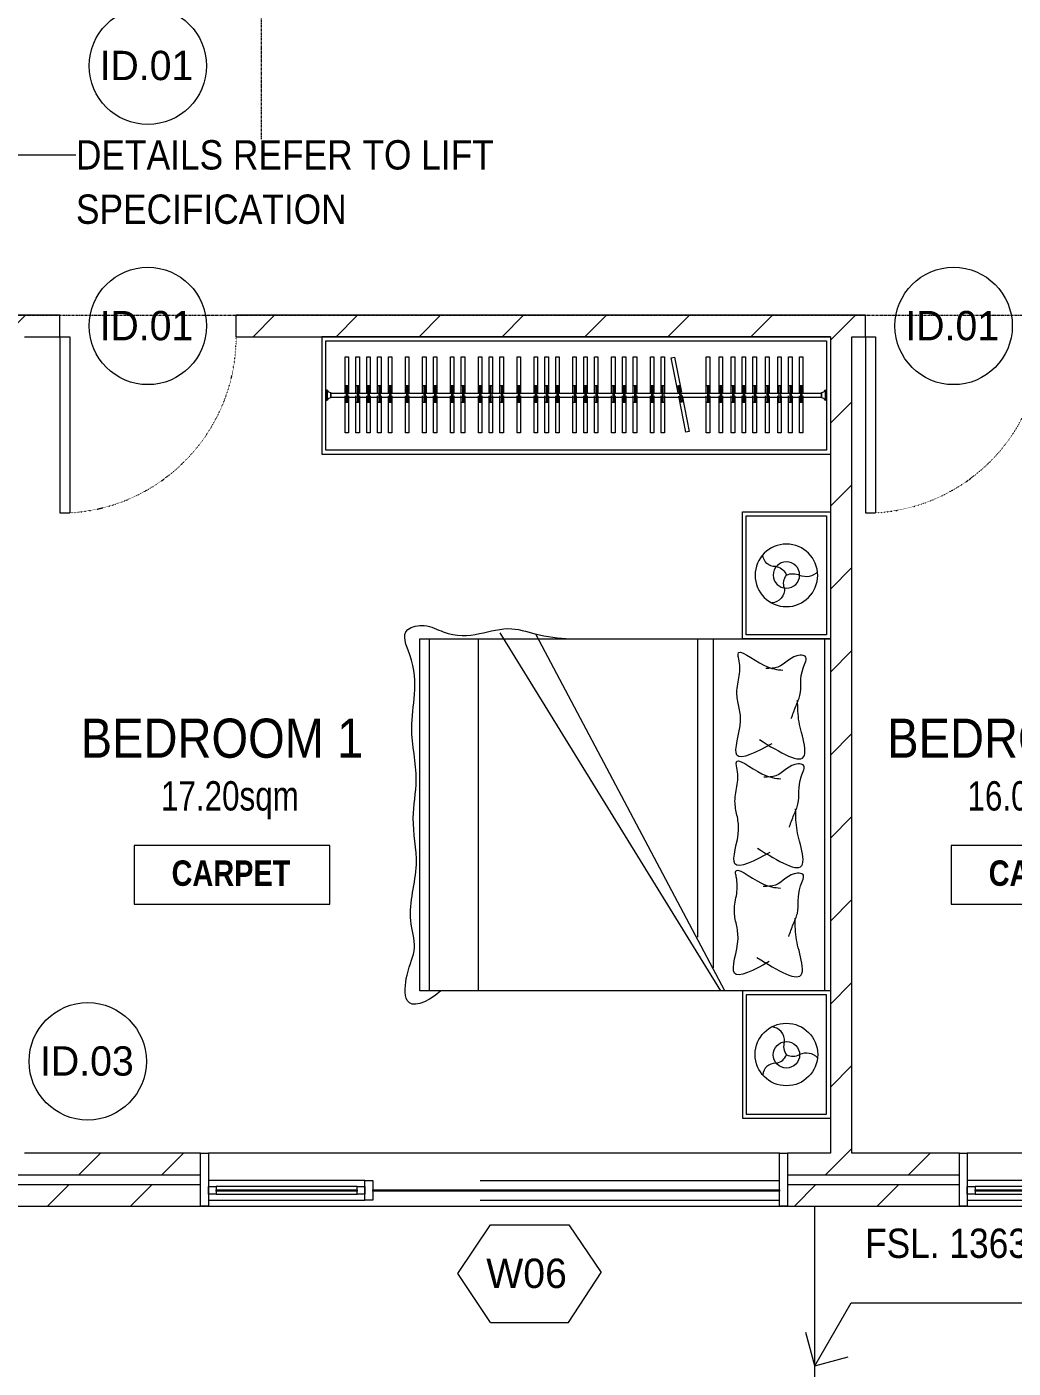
# Model space of a CAD drawing. Header units: millimetres. Extents: x -3370 to 37592, y -25802 to 13127.
# Drawn here: x 21755 to 26798, y -6121 to 738 of the extents above; entities that cross this region are included whole.
import ezdxf

# ---------------------------------------------------------------- set-up
doc = ezdxf.new("R2010")
doc.units = ezdxf.units.MM
doc.linetypes.add('Grid Line', pattern=[22.225, 12.7, -3.175, 3.175, -3.175])
doc.linetypes.add('T-swing', pattern=[1.2, 0, -0.6, 0, -0.6])
for name, color, linetype, lineweight in [('A-ANNO-NOTE', 131, 'Continuous', 9), ('A-AREA-IDEN', 2, 'Continuous', 25), ('A-DOOR', 31, 'Continuous', 9), ('A-DOOR-IDEN', 31, 'Continuous', 9), ('A-GLAZ', 151, 'Continuous', 9), ('A-GLAZ-IDEN', 152, 'Continuous', 9), ('A-WALL', 113, 'Continuous', 18), ('A-WALL-PATT', 111, 'Continuous', 18), ('C-BLDG-PADS', 91, 'Continuous', 9), ('G-ANNO-DIMS', 111, 'Continuous', 9), ('G-ANNO-TEXT', 231, 'Continuous', 9), ('LG Furniture_dwg _2_', 8, 'Continuous', 9), ('S-GRID', 1, 'Continuous', 9), ('图层 01', 7, 'Continuous', 9)]:
    doc.layers.add(name, color=color, linetype=linetype, lineweight=lineweight)
doc.styles.add('Avenir', font='', dxfattribs={"width": 0.9, "height": 150})
doc.styles.add('Avenir Heavy', font='', dxfattribs={"width": 0.9, "height": 200})
doc.styles.add('Avenir Light', font='', dxfattribs={"height": 150})
doc.styles.add('Avenir Medium', font='', dxfattribs={"width": 0.8, "height": 150})
doc.styles.add('Avenir_B_2', font='', dxfattribs={"width": 0.85, "height": 130})
doc.styles.get('Avenir').set_extended_font_data('Avenir')
doc.styles.get('Avenir Heavy').set_extended_font_data('Avenir Heavy')
doc.styles.get('Avenir Light').set_extended_font_data('Avenir Light')
doc.styles.get('Avenir Medium').set_extended_font_data('Avenir Medium')
doc.styles.get('Avenir_B_2').set_extended_font_data('Avenir', bold=True)
pattern_1 = [(45, (0, 0), (-212.132, 212.132), [])]

# ---------------------------------------------------------------- blocks, each defined once
blk = doc.blocks.new('M_Single-Flush - 900 x 2400mm In-1960867-Lower Ground Floor')
at = {"layer": 'A-DOOR'}
for p, q in [((399, 55), (399, 955.2)), ((450, 955.2), (399, 955.2)), ((450, 55), (450, 955.2)), ((450, 55), (399, 55))]:
    blk.add_line(p, q, dxfattribs=at)
at = {"layer": 'A-DOOR', "linetype": 'T-swing'}
blk.add_arc((450, 55), 901.7, 93.2424, 180, dxfattribs=at)
blk = doc.blocks.new('HRZT - WINDOW -   2 Pane - Casement 1 Opening _ 1 Fixed Multipane2 - 2000x3000-2161523-Lower Ground Floor')
at = {"layer": 'A-GLAZ'}
for p, q in [((-1957.2, 135), (-1917.2, 135)), ((1002.8, 135), (-1917.2, 135)), ((-1917.2, 135), (-1917.2, -135)), ((1002.8, -135), (1002.8, 135)), ((1002.8, 135), (1042.8, 135)), ((-1117.2, -5), (-1917.2, -5)), ((-1917.2, -35), (-1877.2, -35)), ((-1917.2, -75), (-1917.2, -35)), ((-1877.2, -35), (-1877.2, -75)), ((-1157.2, -35), (-1877.2, -35)), ((-1877.2, -52), (-1157.2, -52)), ((-1877.2, -58), (-1877.2, -52)), ((-1157.2, -58), (-1877.2, -58)), ((-1157.2, -35), (-1117.2, -35)), ((-1157.2, -75), (-1157.2, -35)), ((-1157.2, -52), (-1157.2, -58)), ((-1117.2, -5), (-1077.2, -5)), ((-1117.2, -105), (-1117.2, -5)), ((-1117.2, -35), (-1117.2, -75)), ((-1077.2, -5), (-1077.2, -105)), ((-1077.2, -52), (1002.8, -52)), ((-1077.2, -58), (-1077.2, -52)), ((1002.8, -58), (-1077.2, -58)), ((-527.2, -5), (1002.8, -5)), ((1002.8, -52), (1002.8, -58)), ((-1917.2, -135), (-1957.2, -135)), ((-1877.2, -75), (-1917.2, -75)), ((-1917.2, -105), (-1117.2, -105)), ((-1917.2, -135), (1002.8, -135)), ((-1877.2, -75), (-1157.2, -75)), ((-1117.2, -75), (-1157.2, -75)), ((-1077.2, -105), (-1117.2, -105)), ((-527.2, -105), (1002.8, -105)), ((1042.8, -135), (1002.8, -135))]:
    blk.add_line(p, q, dxfattribs=at)
blk = doc.blocks.new('LG Furniture_dwg _2__LG Furniture_dwg _2__LG Furniture_dwg_450X500床头几-1786687-Lower Ground Floor-2227235-Lower Ground Floor-2333691-Lower Ground Floor')
at = {"layer": '图层 01', "flags": 128}
blk.add_lwpolyline([(-250, 225), (-250, -225), (400, -225), (400, 225)], dxfattribs=at)
blk.add_lwpolyline([(380, 205), (-230, 205), (-230, -205), (380, -205)], close=True, dxfattribs=at)
at = {"layer": '图层 01'}
for centre, radius in [((75, 0), 160), ((76.6, 0), 67.5)]:
    blk.add_circle(centre, radius, dxfattribs=at)
for centre, radius, start, end in [((148.5, 101), 80.7, 134.00485, 204.49391), ((5.7, 32.1), 77.9, 335.65933, 27.05642), ((4.3, -80.4), 70.8, 85.57925, 175.67664), ((34.4, 55.5), 69.8, 249.34504, 307.23078), ((50.8, -65.3), 70.2, 14.31281, 68.45035), ((94.6, -54.1), 25, 358.47923, 14.31281), ((184.5, -56.5), 65, 178.47923, 265.45279)]:
    blk.add_arc(centre, radius, start, end, dxfattribs=at)
blk = doc.blocks.new('LG Furniture_dwg _2__LG Furniture_dwg _2__LG Furniture_dwg_450X500床头几-1786688-Lower Ground Floor-2227236-Lower Ground Floor-2333692-Lower Ground Floor')
at = {"layer": '图层 01', "flags": 128}
blk.add_lwpolyline([(-250, 225), (-250, -225), (400, -225), (400, 225)], dxfattribs=at)
blk.add_lwpolyline([(380, 205), (-230, 205), (-230, -205), (380, -205)], close=True, dxfattribs=at)
at = {"layer": '图层 01'}
for centre, radius in [((75, 0), 160), ((76.6, 0), 67.5)]:
    blk.add_circle(centre, radius, dxfattribs=at)
for centre, radius, start, end in [((148.5, 101), 80.7, 134.00485, 204.49391), ((5.7, 32.1), 77.9, 335.65933, 27.05642), ((4.3, -80.4), 70.8, 85.57925, 175.67664), ((34.4, 55.5), 69.8, 249.34504, 307.23078), ((50.8, -65.3), 70.2, 14.31281, 68.45035), ((94.6, -54.1), 25, 358.47923, 14.31281), ((184.5, -56.5), 65, 178.47923, 265.45279)]:
    blk.add_arc(centre, radius, start, end, dxfattribs=at)
blk = doc.blocks.new('LG Furniture_dwg _2__LG Furniture_dwg _2__LG Furniture_dwg_A$C57106521-V26-Lower Ground Floor-2227249-Lower Ground Floor-2333701-Lower Ground Floor')
at = {"layer": '图层 01'}
for p, q in [((30, 900), (30, -900)), ((540, -900), (1503.7, 921.2)), ((560, -900), (1689.2, 930.9)), ((600, 900), (600, -782.1)), ((680, 900), (680, -624.9)), ((1800, -900), (1800, 900)), ((2050, -900), (2050, 900))]:
    blk.add_line(p, q, dxfattribs=at)
at = {"layer": '图层 01', "flags": 128}
blk.add_lwpolyline([(0, -900), (2100, -900), (2100, 900), (0, 900)], dxfattribs=at)
at = {"layer": '图层 01'}
for points, knots in [([(1992.5, -900), (2071.4, -970.1), (2189, -999), (2167.2, -789.1), (2108.2, -681.5), (2173.3, -490.8), (2091, -271.6), (2149.7, -27.5), (2099.5, 200.2), (2173.3, 483.7), (2083, 701.2), (2208.7, 948), (2066.1, 979.4), (1864.2, 866.6), (1698.9, 991.2), (1474.2, 909.2), (1367.6, 903.2), (1308.1, 900)], [0, 0, 0, 0, 140.356688, 240.855445, 374.272085, 514.628774, 800.960617, 1037.309606, 1234.977718, 1501.883052, 1872.056655, 1990.732643, 2052.345442, 2125.407537, 2467.000811, 2608.004871, 2786.638856, 2786.638856, 2786.638856, 2786.638856]), ([(299.5, 364.2), (379.1, 321.4), (533.3, 238.3), (447.6, 453.1), (467.2, 552.7), (484.9, 630.6), (462.6, 712.1), (461.8, 774.5), (486.2, 868), (342.2, 749.7), (272, 742.9), (243.1, 740.1)], [0, 0, 0, 0, 197.98522, 383.798459, 461.536852, 537.063609, 629.138715, 719.341985, 744.183766, 895.041347, 1000.692483, 1000.692483, 1000.692483, 1000.692483]), ([(200, 492.8), (192.8, 513.7), (179.1, 553.1), (140, 637.1), (164.8, 714.3), (109.8, 812.1), (196.9, 824.1), (242.8, 748.8), (308.9, 748.7), (330.4, 748.6)], [0, 0, 0, 0, 70.314327, 132.712823, 281.06886, 345.030234, 373.143701, 508.899423, 574.349148, 574.349148, 574.349148, 574.349148]), ([(363.4, 385.2), (256.6, 319.5), (98.7, 222.2), (142.9, 404.5), (166.2, 492), (167.3, 549), (168.1, 586.7)], [0, 0, 0, 0, 257.192142, 380.388355, 440.188761, 557.045341, 557.045341, 557.045341, 557.045341]), ([(309.4, -191.3), (389, -234.1), (543.2, -317.2), (457.5, -102.4), (477.1, -2.8), (494.7, 75.2), (472.5, 156.6), (471.7, 219), (496.1, 312.5), (352.1, 194.3), (281.9, 187.5), (253, 184.6)], [0, 0, 0, 0, 197.98522, 383.798459, 461.536852, 537.063609, 629.138715, 719.341985, 744.183766, 895.041347, 1000.692483, 1000.692483, 1000.692483, 1000.692483]), ([(209.9, -62.7), (202.7, -41.8), (188.9, -2.4), (149.9, 81.6), (174.6, 158.8), (119.7, 256.6), (206.8, 268.6), (252.7, 193.3), (318.8, 193.2), (340.3, 193.1)], [0, 0, 0, 0, 70.314327, 132.712823, 281.06886, 345.030234, 373.143701, 508.899423, 574.349148, 574.349148, 574.349148, 574.349148]), ([(373.3, -170.3), (266.5, -236), (108.6, -333.2), (152.8, -151), (176.1, -63.5), (177.2, -6.5), (177.9, 31.3)], [0, 0, 0, 0, 257.192142, 380.388355, 440.188761, 557.045341, 557.045341, 557.045341, 557.045341]), ([(312.5, -750.2), (392.1, -793.1), (546.3, -876.1), (460.6, -661.4), (480.2, -561.7), (497.9, -483.8), (475.6, -402.3), (474.8, -340), (499.2, -246.5), (355.2, -364.7), (285, -371.5), (256.1, -374.3)], [0, 0, 0, 0, 197.98522, 383.798459, 461.536852, 537.063609, 629.138715, 719.341985, 744.183766, 895.041347, 1000.692483, 1000.692483, 1000.692483, 1000.692483]), ([(213, -621.7), (205.8, -600.8), (192.1, -561.4), (153, -477.4), (177.8, -400.1), (122.8, -302.4), (209.9, -290.4), (255.8, -365.6), (321.9, -365.8), (343.4, -365.9)], [0, 0, 0, 0, 70.314327, 132.712823, 281.06886, 345.030234, 373.143701, 508.899423, 574.349148, 574.349148, 574.349148, 574.349148]), ([(376.4, -729.3), (269.6, -795), (111.7, -892.2), (155.9, -709.9), (179.2, -622.5), (180.3, -565.5), (181, -527.7)], [0, 0, 0, 0, 257.192142, 380.388355, 440.188761, 557.045341, 557.045341, 557.045341, 557.045341])]:
    blk.add_open_spline(points, degree=3, knots=knots, dxfattribs=at)
at = {"rotation": 90}
blk.add_blockref('LG Furniture_dwg _2__LG Furniture_dwg _2__LG Furniture_dwg_450X500床头几-1786687-Lower Ground Floor-2227235-Lower Ground Floor-2333691-Lower Ground Floor', (225, 1150), dxfattribs=at)
at = {"extrusion": (0, 0, -1), "zscale": -1, "rotation": 270}
blk.add_blockref('LG Furniture_dwg _2__LG Furniture_dwg _2__LG Furniture_dwg_450X500床头几-1786688-Lower Ground Floor-2227236-Lower Ground Floor-2333692-Lower Ground Floor', (-225, -1150), dxfattribs=at)
blk = doc.blocks.new('LG Furniture_dwg _2__LG Furniture_dwg _2__LG Furniture_dwg_A$C24FE3AAA-1786696-Lower Ground Floor-2227244-Lower Ground Floor-2333698-Lower Ground Floor')
at = {"layer": '图层 01'}
for p, q in [((0, 51.6), (17.7, 51.6)), ((4.8, 51.6), (4.8, -33.6)), ((11.8, 51.6), (11.8, -33.6)), ((0, -33.6), (17.7, -33.6))]:
    blk.add_line(p, q, dxfattribs=at)
at = {"layer": '图层 01', "flags": 128}
for points in [[(17.7, 18), (17.7, 199.7), (0, 199.7), (0, 18)], [(0, 0), (0, -188.4), (17.7, -188.4), (17.7, 0)]]:
    blk.add_lwpolyline(points, dxfattribs=at)
blk = doc.blocks.new('LG Furniture_dwg _2__LG Furniture_dwg _2_-2222735-Lower Ground Floor-2333706-Lower Ground Floor')
at = {"layer": '图层 01'}
for p, q in [((63198.4, -429.5), (65708.4, -429.5)), ((63198.4, -449.5), (65708.4, -449.5))]:
    blk.add_line(p, q, dxfattribs=at)
at = {"layer": '图层 01', "flags": 128}
blk.add_lwpolyline([(65753.4, -141.5), (63153.4, -141.5), (63153.4, -741.5), (65753.4, -741.5)], dxfattribs=at)
for points in [[(65733.4, -161.5), (65733.4, -721.5), (63173.4, -721.5), (63173.4, -161.5)], [(63173.4, -464.9), (63179.4, -464.9), (63179.4, -414.9), (63173.4, -414.9), (63179.4, -414.9), (63179.4, -464.9)], [(63198.4, -453.9), (63198.4, -425.9)], [(65708.4, -453.9), (65708.4, -425.9)], [(65733.4, -464.9), (65727.4, -464.9), (65727.4, -414.9), (65733.4, -414.9), (65727.4, -414.9), (65727.4, -464.9)]]:
    blk.add_lwpolyline(points, close=True, dxfattribs=at)
at = {"layer": '图层 01'}
for centre, start, end in [((63198.4, -403.9), 209.91557, 269.94727), ((63198.4, -403.9), 209.91557, 269.94727), ((63198.4, -475.8), 90.05273, 150.08443), ((65708.3, -403.9), 270.05273, 330.08443), ((65708.3, -403.9), 270.05273, 330.08443), ((65708.3, -475.8), 29.91557, 89.94727)]:
    blk.add_arc(centre, 21.9, start, end, dxfattribs=at)
at = {"extrusion": (0, 0, -1), "zscale": -1}
for name, p in [('LG Furniture_dwg _2__LG Furniture_dwg _2__LG Furniture_dwg_A$C24FE3AAA-1786696-Lower Ground Floor-2227244-Lower Ground Floor-2333698-Lower Ground Floor', (-63289.6, -443.8)), ('LG Furniture_dwg _2__LG Furniture_dwg _2__LG Furniture_dwg_A$C24FE3AAA-1786696-Lower Ground Floor-2227244-Lower Ground Floor-2333698-Lower Ground Floor', (-63344.9, -443.8)), ('LG Furniture_dwg _2__LG Furniture_dwg _2__LG Furniture_dwg_A$C24FE3AAA-1786696-Lower Ground Floor-2227244-Lower Ground Floor-2333698-Lower Ground Floor', (-63400.2, -443.8)), ('LG Furniture_dwg _2__LG Furniture_dwg _2__LG Furniture_dwg_A$C24FE3AAA-1786696-Lower Ground Floor-2227244-Lower Ground Floor-2333698-Lower Ground Floor', (-63455.6, -443.8)), ('LG Furniture_dwg _2__LG Furniture_dwg _2__LG Furniture_dwg_A$C24FE3AAA-1786696-Lower Ground Floor-2227244-Lower Ground Floor-2333698-Lower Ground Floor', (-63510.9, -443.8)), ('LG Furniture_dwg _2__LG Furniture_dwg _2__LG Furniture_dwg_A$C24FE3AAA-1786696-Lower Ground Floor-2227244-Lower Ground Floor-2333698-Lower Ground Floor', (-63598.2, -443.8)), ('LG Furniture_dwg _2__LG Furniture_dwg _2__LG Furniture_dwg_A$C24FE3AAA-1786696-Lower Ground Floor-2227244-Lower Ground Floor-2333698-Lower Ground Floor', (-63685.6, -443.8)), ('LG Furniture_dwg _2__LG Furniture_dwg _2__LG Furniture_dwg_A$C24FE3AAA-1786696-Lower Ground Floor-2227244-Lower Ground Floor-2333698-Lower Ground Floor', (-63740.9, -443.8)), ('LG Furniture_dwg _2__LG Furniture_dwg _2__LG Furniture_dwg_A$C24FE3AAA-1786696-Lower Ground Floor-2227244-Lower Ground Floor-2333698-Lower Ground Floor', (-63828.2, -443.8)), ('LG Furniture_dwg _2__LG Furniture_dwg _2__LG Furniture_dwg_A$C24FE3AAA-1786696-Lower Ground Floor-2227244-Lower Ground Floor-2333698-Lower Ground Floor', (-63883.6, -443.8)), ('LG Furniture_dwg _2__LG Furniture_dwg _2__LG Furniture_dwg_A$C24FE3AAA-1786696-Lower Ground Floor-2227244-Lower Ground Floor-2333698-Lower Ground Floor', (-63970.9, -443.8)), ('LG Furniture_dwg _2__LG Furniture_dwg _2__LG Furniture_dwg_A$C24FE3AAA-1786696-Lower Ground Floor-2227244-Lower Ground Floor-2333698-Lower Ground Floor', (-64026.2, -443.8)), ('LG Furniture_dwg _2__LG Furniture_dwg _2__LG Furniture_dwg_A$C24FE3AAA-1786696-Lower Ground Floor-2227244-Lower Ground Floor-2333698-Lower Ground Floor', (-64081.6, -443.8)), ('LG Furniture_dwg _2__LG Furniture_dwg _2__LG Furniture_dwg_A$C24FE3AAA-1786696-Lower Ground Floor-2227244-Lower Ground Floor-2333698-Lower Ground Floor', (-64168.9, -443.8)), ('LG Furniture_dwg _2__LG Furniture_dwg _2__LG Furniture_dwg_A$C24FE3AAA-1786696-Lower Ground Floor-2227244-Lower Ground Floor-2333698-Lower Ground Floor', (-64256.2, -443.8)), ('LG Furniture_dwg _2__LG Furniture_dwg _2__LG Furniture_dwg_A$C24FE3AAA-1786696-Lower Ground Floor-2227244-Lower Ground Floor-2333698-Lower Ground Floor', (-64311.6, -443.8)), ('LG Furniture_dwg _2__LG Furniture_dwg _2__LG Furniture_dwg_A$C24FE3AAA-1786696-Lower Ground Floor-2227244-Lower Ground Floor-2333698-Lower Ground Floor', (-64366.9, -443.8)), ('LG Furniture_dwg _2__LG Furniture_dwg _2__LG Furniture_dwg_A$C24FE3AAA-1786696-Lower Ground Floor-2227244-Lower Ground Floor-2333698-Lower Ground Floor', (-64454.2, -443.8)), ('LG Furniture_dwg _2__LG Furniture_dwg _2__LG Furniture_dwg_A$C24FE3AAA-1786696-Lower Ground Floor-2227244-Lower Ground Floor-2333698-Lower Ground Floor', (-64509.6, -443.8)), ('LG Furniture_dwg _2__LG Furniture_dwg _2__LG Furniture_dwg_A$C24FE3AAA-1786696-Lower Ground Floor-2227244-Lower Ground Floor-2333698-Lower Ground Floor', (-64564.9, -443.8)), ('LG Furniture_dwg _2__LG Furniture_dwg _2__LG Furniture_dwg_A$C24FE3AAA-1786696-Lower Ground Floor-2227244-Lower Ground Floor-2333698-Lower Ground Floor', (-64652.3, -443.8)), ('LG Furniture_dwg _2__LG Furniture_dwg _2__LG Furniture_dwg_A$C24FE3AAA-1786696-Lower Ground Floor-2227244-Lower Ground Floor-2333698-Lower Ground Floor', (-64707.6, -443.8)), ('LG Furniture_dwg _2__LG Furniture_dwg _2__LG Furniture_dwg_A$C24FE3AAA-1786696-Lower Ground Floor-2227244-Lower Ground Floor-2333698-Lower Ground Floor', (-64762.9, -443.8)), ('LG Furniture_dwg _2__LG Furniture_dwg _2__LG Furniture_dwg_A$C24FE3AAA-1786696-Lower Ground Floor-2227244-Lower Ground Floor-2333698-Lower Ground Floor', (-64850.3, -443.8)), ('LG Furniture_dwg _2__LG Furniture_dwg _2__LG Furniture_dwg_A$C24FE3AAA-1786696-Lower Ground Floor-2227244-Lower Ground Floor-2333698-Lower Ground Floor', (-64905.6, -443.8)), ('LG Furniture_dwg _2__LG Furniture_dwg _2__LG Furniture_dwg_A$C24FE3AAA-1786696-Lower Ground Floor-2227244-Lower Ground Floor-2333698-Lower Ground Floor', (-65136.5, -443.8)), ('LG Furniture_dwg _2__LG Furniture_dwg _2__LG Furniture_dwg_A$C24FE3AAA-1786696-Lower Ground Floor-2227244-Lower Ground Floor-2333698-Lower Ground Floor', (-65201.8, -443.8)), ('LG Furniture_dwg _2__LG Furniture_dwg _2__LG Furniture_dwg_A$C24FE3AAA-1786696-Lower Ground Floor-2227244-Lower Ground Floor-2333698-Lower Ground Floor', (-65264, -443.8)), ('LG Furniture_dwg _2__LG Furniture_dwg _2__LG Furniture_dwg_A$C24FE3AAA-1786696-Lower Ground Floor-2227244-Lower Ground Floor-2333698-Lower Ground Floor', (-65319.3, -443.8)), ('LG Furniture_dwg _2__LG Furniture_dwg _2__LG Furniture_dwg_A$C24FE3AAA-1786696-Lower Ground Floor-2227244-Lower Ground Floor-2333698-Lower Ground Floor', (-65374.6, -443.8)), ('LG Furniture_dwg _2__LG Furniture_dwg _2__LG Furniture_dwg_A$C24FE3AAA-1786696-Lower Ground Floor-2227244-Lower Ground Floor-2333698-Lower Ground Floor', (-65439.9, -443.8)), ('LG Furniture_dwg _2__LG Furniture_dwg _2__LG Furniture_dwg_A$C24FE3AAA-1786696-Lower Ground Floor-2227244-Lower Ground Floor-2333698-Lower Ground Floor', (-65502.1, -443.8)), ('LG Furniture_dwg _2__LG Furniture_dwg _2__LG Furniture_dwg_A$C24FE3AAA-1786696-Lower Ground Floor-2227244-Lower Ground Floor-2333698-Lower Ground Floor', (-65557.4, -443.8)), ('LG Furniture_dwg _2__LG Furniture_dwg _2__LG Furniture_dwg_A$C24FE3AAA-1786696-Lower Ground Floor-2227244-Lower Ground Floor-2333698-Lower Ground Floor', (-65612.7, -443.8)), ('LG Furniture_dwg _2__LG Furniture_dwg _2__LG Furniture_dwg_A$C57106521-V26-Lower Ground Floor-2227249-Lower Ground Floor-2333701-Lower Ground Floor', (-65753.4, -2586.2))]:
    blk.add_blockref(name, p, dxfattribs=at)
at = {"extrusion": (0, 0, -1), "zscale": -0.9999999999999994, "rotation": 348.9190717904642}
blk.add_blockref('LG Furniture_dwg _2__LG Furniture_dwg _2__LG Furniture_dwg_A$C24FE3AAA-1786696-Lower Ground Floor-2227244-Lower Ground Floor-2333698-Lower Ground Floor', (-64995, -441.4), dxfattribs=at)
blk = doc.blocks.new('LG Furniture_dwg _2_-2222735-Lower Ground Floor')
blk.add_blockref('LG Furniture_dwg _2__LG Furniture_dwg _2_-2222735-Lower Ground Floor-2333706-Lower Ground Floor', (-39889.3, -705.5))
blk = doc.blocks.new('Annotation - Tag Door - Annotation - Tag Door-163460-Lower Ground Floor')
at = {"layer": 'A-DOOR-IDEN'}
blk.add_circle((0, 0), 3, dxfattribs=at)
blk = doc.blocks.new('Annotation - Tag Window- Number - Annotation - Tag Window- Number-118879-Lower Ground Floor')
at = {"layer": 'A-GLAZ-IDEN'}
for p, q in [((-2.993, 0.001), (-1.327, 2.501)), ((-1.327, 2.501), (2.682, 2.501)), ((2.682, 2.501), (4.34, 0.054)), ((-1.327, -2.499), (-2.993, 0.001)), ((2.665, -2.499), (4.34, 0.054)), ((-1.327, -2.499), (2.665, -2.499))]:
    blk.add_line(p, q, dxfattribs=at)
blk = doc.blocks.new('OJID - Material Marks - OJID - Material Marks-1690541-Lower Ground Floor')
at = {"layer": 'A-ANNO-NOTE'}
for p, q in [((10, 3), (0, 3)), ((0, 3), (0, 0)), ((10, 0), (10, 3)), ((0, 0), (10, 0))]:
    blk.add_line(p, q, dxfattribs=at)

msp = doc.modelspace()

# ---------------------------------------------------------------- hatches: boundary and pattern name
at = {"layer": 'A-WALL-PATT', "lineweight": 9}
h = msp.add_hatch(dxfattribs=at)
h.set_pattern_fill('FP_2', color=256, style=0, pattern_type=2)
h.set_pattern_definition(pattern_1)
h.paths.add_polyline_path([(21634.04, -846.636), (21924.04, -846.636), (21924.04, -736.636), (21534.04, -736.636), (21534.04, -846.636)])
h.paths.add_polyline_path([(19030.927, -846.636), (19234.04, -846.636), (19234.04, -736.636), (18939.04, -736.636), (18939.04, -846.636)])
h.paths.add_polyline_path([(20334.04, -846.636), (20734.04, -846.636), (20734.04, -736.636), (20334.04, -736.636)])
h.paths.add_polyline_path([(27054.04, -846.636), (27054.04, -736.636), (26944.04, -736.636), (26944.04, -846.636), (27050.763, -846.636)])
h.paths.add_polyline_path([(25864.04, -846.636), (26044.04, -846.636), (26044.04, -736.636), (22824.04, -736.636), (22824.04, -846.636)])
h = msp.add_hatch(dxfattribs=at)
h.set_pattern_fill('FP_2', color=256, style=0, pattern_type=2)
h.set_pattern_definition(pattern_1)
h.paths.add_polyline_path([(25974.04, -5021.636), (25974.04, -846.636), (25864.04, -846.636), (25864.04, -5021.636)])
h = msp.add_hatch(dxfattribs=at)
h.set_pattern_fill('FP_2', color=256, style=0, pattern_type=2)
h.set_pattern_definition(pattern_1)
h.paths.add_polyline_path([(12754.04, -5131.636), (13254.04, -5131.636), (13254.04, -5021.636), (12034.04, -5021.636), (12034.04, -5131.636), (12751.216, -5131.636)])
h.paths.add_polyline_path([(19670.96, -5131.636), (20144.04, -5131.636), (20144.04, -5021.636), (18014.04, -5021.636), (18014.04, -5131.636), (19644.04, -5131.636)])
h.paths.add_polyline_path([(31704.04, -5131.636), (31924.04, -5131.636), (31924.04, -5021.636), (31704.04, -5021.636), (31704.04, -5043.244)])
h.paths.add_polyline_path([(29989.04, -5131.636), (30804.04, -5131.636), (30804.04, -5021.636), (29523.54, -5021.636), (29523.54, -5131.636), (29934.04, -5131.636)])
h.paths.add_polyline_path([(20944.04, -5131.636), (22644.04, -5131.636), (22644.04, -5021.636), (20944.04, -5021.636)])
h.paths.add_polyline_path([(16254.04, -5131.636), (17214.04, -5131.636), (17214.04, -5021.636), (16254.04, -5021.636)])
h.paths.add_polyline_path([(25974.04, -5131.636), (26523.54, -5131.636), (26523.54, -5021.636), (25644.04, -5021.636), (25644.04, -5131.636), (25864.04, -5131.636)])
h.paths.add_polyline_path([(8854.04, -5131.636), (9034.04, -5131.636), (9034.04, -5021.636), (8854.04, -5021.636)])
h = msp.add_hatch(dxfattribs=at)
h.set_pattern_fill('FP_2', color=256, style=0, pattern_type=2)
h.set_pattern_definition(pattern_1)
h.paths.add_polyline_path([(31704.04, -5291.636), (32084.04, -5291.636), (32084.04, -5181.636), (31704.04, -5181.636)])
h.paths.add_polyline_path([(30760.597, -5291.636), (30804.04, -5291.636), (30804.04, -5181.636), (29523.54, -5181.636), (29523.54, -5291.636), (30332.877, -5291.636)])
h.paths.add_polyline_path([(26523.54, -5291.636), (26523.54, -5181.636), (25644.04, -5181.636), (25644.04, -5291.636), (25784.04, -5291.636)])
h.paths.add_polyline_path([(12055.823, -5291.636), (13254.04, -5291.636), (13254.04, -5181.636), (12034.04, -5181.636), (12034.04, -5291.636)])
h.paths.add_polyline_path([(16254.04, -5291.636), (17214.04, -5291.636), (17214.04, -5181.636), (16254.04, -5181.636)])
h.paths.add_polyline_path([(9034.04, -5291.636), (9034.04, -5181.636), (8694.04, -5181.636), (8694.04, -5291.636), (8854.04, -5291.636)])
h.paths.add_polyline_path([(18014.04, -5291.636), (20144.04, -5291.636), (20144.04, -5181.636), (18014.04, -5181.636), (18014.04, -5242.636)])
h.paths.add_polyline_path([(20944.04, -5291.636), (22644.04, -5291.636), (22644.04, -5181.636), (20944.04, -5181.636)])

# ---------------------------------------------------------------- linework, layer by layer
at = {"layer": 'A-WALL'}
for p, q in [((21924.04, -736.636), (21534.04, -736.636)), ((21924.04, -846.636), (21924.04, -736.636)), ((26044.04, -736.636), (22824.04, -736.636)), ((22824.04, -736.636), (22824.04, -846.636)), ((26044.04, -846.636), (26044.04, -736.636)), ((21744.04, -846.636), (21924.04, -846.636)), ((22824.04, -846.636), (25864.04, -846.636)), ((25864.04, -846.636), (25864.04, -5021.636)), ((25974.04, -5021.636), (25974.04, -846.636)), ((25974.04, -846.636), (26044.04, -846.636)), ((22644.04, -5021.636), (21744.04, -5021.636)), ((22644.04, -5291.636), (22644.04, -5021.636)), ((25864.04, -5021.636), (25644.04, -5021.636)), ((25644.04, -5021.636), (25644.04, -5291.636)), ((26523.54, -5021.636), (25974.04, -5021.636)), ((26523.54, -5291.636), (26523.54, -5021.636)), ((17214.04, -5291.636), (22644.04, -5291.636)), ((25644.04, -5291.636), (26523.54, -5291.636))]:
    msp.add_line(p, q, dxfattribs=at)
at = {"layer": 'A-WALL', "lineweight": 9}
for p, q in [((20944.04, -5131.636), (22644.04, -5131.636)), ((25644.04, -5131.636), (26523.54, -5131.636)), ((20944.04, -5181.636), (22644.04, -5181.636)), ((25644.04, -5181.636), (26523.54, -5181.636))]:
    msp.add_line(p, q, dxfattribs=at)
at = {"layer": 'C-BLDG-PADS'}
msp.add_line((25784.04, -6741.636), (25784.04, -5291.636), dxfattribs=at)
at = {"layer": 'G-ANNO-DIMS'}
for p, q in [((25784.04, -6108.236), (25970.114, -5785.945)), ((25970.114, -5785.945), (27378.485, -5785.945)), ((25784.04, -6108.236), (25738.286, -5937.482)), ((25784.04, -6108.236), (25954.793, -6062.482))]:
    msp.add_line(p, q, dxfattribs=at)
at = {"layer": 'G-ANNO-TEXT', "color": 7}
msp.add_line((20519.182, 83.424), (22006.567, 83.424), dxfattribs=at)
at = {"layer": 'S-GRID', "linetype": 'Grid Line'}
for p, q in [((22954.04, 11106.923), (22954.04, 163.694)), ((-1062.147, -736.636), (36838.524, -736.636)), ((-1062.147, -5291.636), (36838.524, -5291.636))]:
    msp.add_line(p, q, dxfattribs=at)

# ---------------------------------------------------------------- block references
at = {"layer": 'A-ANNO-NOTE', "xscale": 100, "yscale": 100, "zscale": 100}
for p in [(22304.254, -3747.637), (26482.287, -3747.637)]:
    msp.add_blockref('OJID - Material Marks - OJID - Material Marks-1690541-Lower Ground Floor', p, dxfattribs=at)
at = {"layer": 'A-DOOR', "rotation": 180}
for p in [(22374.04, -791.636), (26494.04, -791.636)]:
    msp.add_blockref('M_Single-Flush - 900 x 2400mm In-1960867-Lower Ground Floor', p, dxfattribs=at)
at = {"layer": 'A-DOOR-IDEN', "xscale": 99.99999999999993, "yscale": 99.99999999999993, "zscale": 99.99999999999993}
for p in [(22374.04, 538.432), (22374.04, -791.636), (26494.04, -791.636), (22066.577, -4551.636)]:
    msp.add_blockref('Annotation - Tag Door - Annotation - Tag Door-163460-Lower Ground Floor', p, dxfattribs=at)
at = {"layer": 'A-GLAZ'}
for p in [(24601.24, -5156.636), (28480.74, -5156.636)]:
    msp.add_blockref('HRZT - WINDOW -   2 Pane - Casement 1 Opening _ 1 Fixed Multipane2 - 2000x3000-2161523-Lower Ground Floor', p, dxfattribs=at)
at = {"layer": 'A-GLAZ-IDEN', "xscale": 99.99999999999993, "yscale": 99.99999999999993, "zscale": 99.99999999999993}
msp.add_blockref('Annotation - Tag Window- Number - Annotation - Tag Window- Number-118879-Lower Ground Floor', (24258.153, -5637.336), dxfattribs=at)
at = {"layer": 'LG Furniture_dwg _2_', "color": 7}
msp.add_blockref('LG Furniture_dwg _2_-2222735-Lower Ground Floor', (0, 0), dxfattribs=at)

# ---------------------------------------------------------------- texts
at = {"layer": 'A-ANNO-NOTE', "char_height": 130, "width": 742.76347, "attachment_point": 1, "style": 'Avenir_B_2'}
for insert in [(22495.33, -3524.274), (26673.364, -3524.274)]:
    msp.add_mtext('CARPET', dxfattribs=dict(at, insert=insert))
at = {"layer": 'A-AREA-IDEN', "lineweight": 9, "attachment_point": 1}
for s, insert, char_height, width, style in [('BEDROOM 1', (22030.765, -2799.3), 200, 1904.8095, 'Avenir Heavy'), ('BEDROOM 2', (26154.386, -2799.3), 200, 1904.8095, 'Avenir Heavy'), ('17.20sqm', (22441.215, -3119.137), 150, 910.717, 'Avenir Medium'), ('16.09sqm', (26564.836, -3119.137), 150, 910.717, 'Avenir Medium')]:
    msp.add_mtext(s, dxfattribs=dict(at, insert=insert, char_height=char_height, width=width, style=style))
at = {"layer": 'A-DOOR-IDEN', "char_height": 150, "attachment_point": 1, "style": 'Avenir Light'}
for s, insert, width in [('ID.01', (22127.162, 615.336), 593.24875), ('ID.01', (22127.162, -714.732), 593.24875), ('ID.01', (26247.162, -714.732), 593.24875), ('ID.03', (21822.699, -4474.732), 585.23187)]:
    msp.add_mtext(s, dxfattribs=dict(at, insert=insert, width=width))
at = {"layer": 'A-GLAZ-IDEN', "insert": (24104.231, -5560.458), "char_height": 150, "width": 513.08, "attachment_point": 1, "style": 'Avenir Light'}
msp.add_mtext('W06', dxfattribs=at)
at = {"layer": 'G-ANNO-DIMS', "insert": (26041.128, -5406.845), "char_height": 150, "width": 1685.65883, "attachment_point": 1, "line_spacing_factor": 1.129998, "style": 'Avenir'}
msp.add_mtext('FSL. 136350 mm', dxfattribs=at)
at = {"layer": 'G-ANNO-TEXT', "color": 7, "char_height": 150, "attachment_point": 1, "style": 'Avenir'}
for s, insert, width in [('DETAILS REFER TO LIFT ', (22006.567, 158.424), 2619.11306), ('SPECIFICATION', (22006.567, -119.389), 1709.99944)]:
    msp.add_mtext(s, dxfattribs=dict(at, insert=insert, width=width))

doc.saveas('drawing.dxf')
